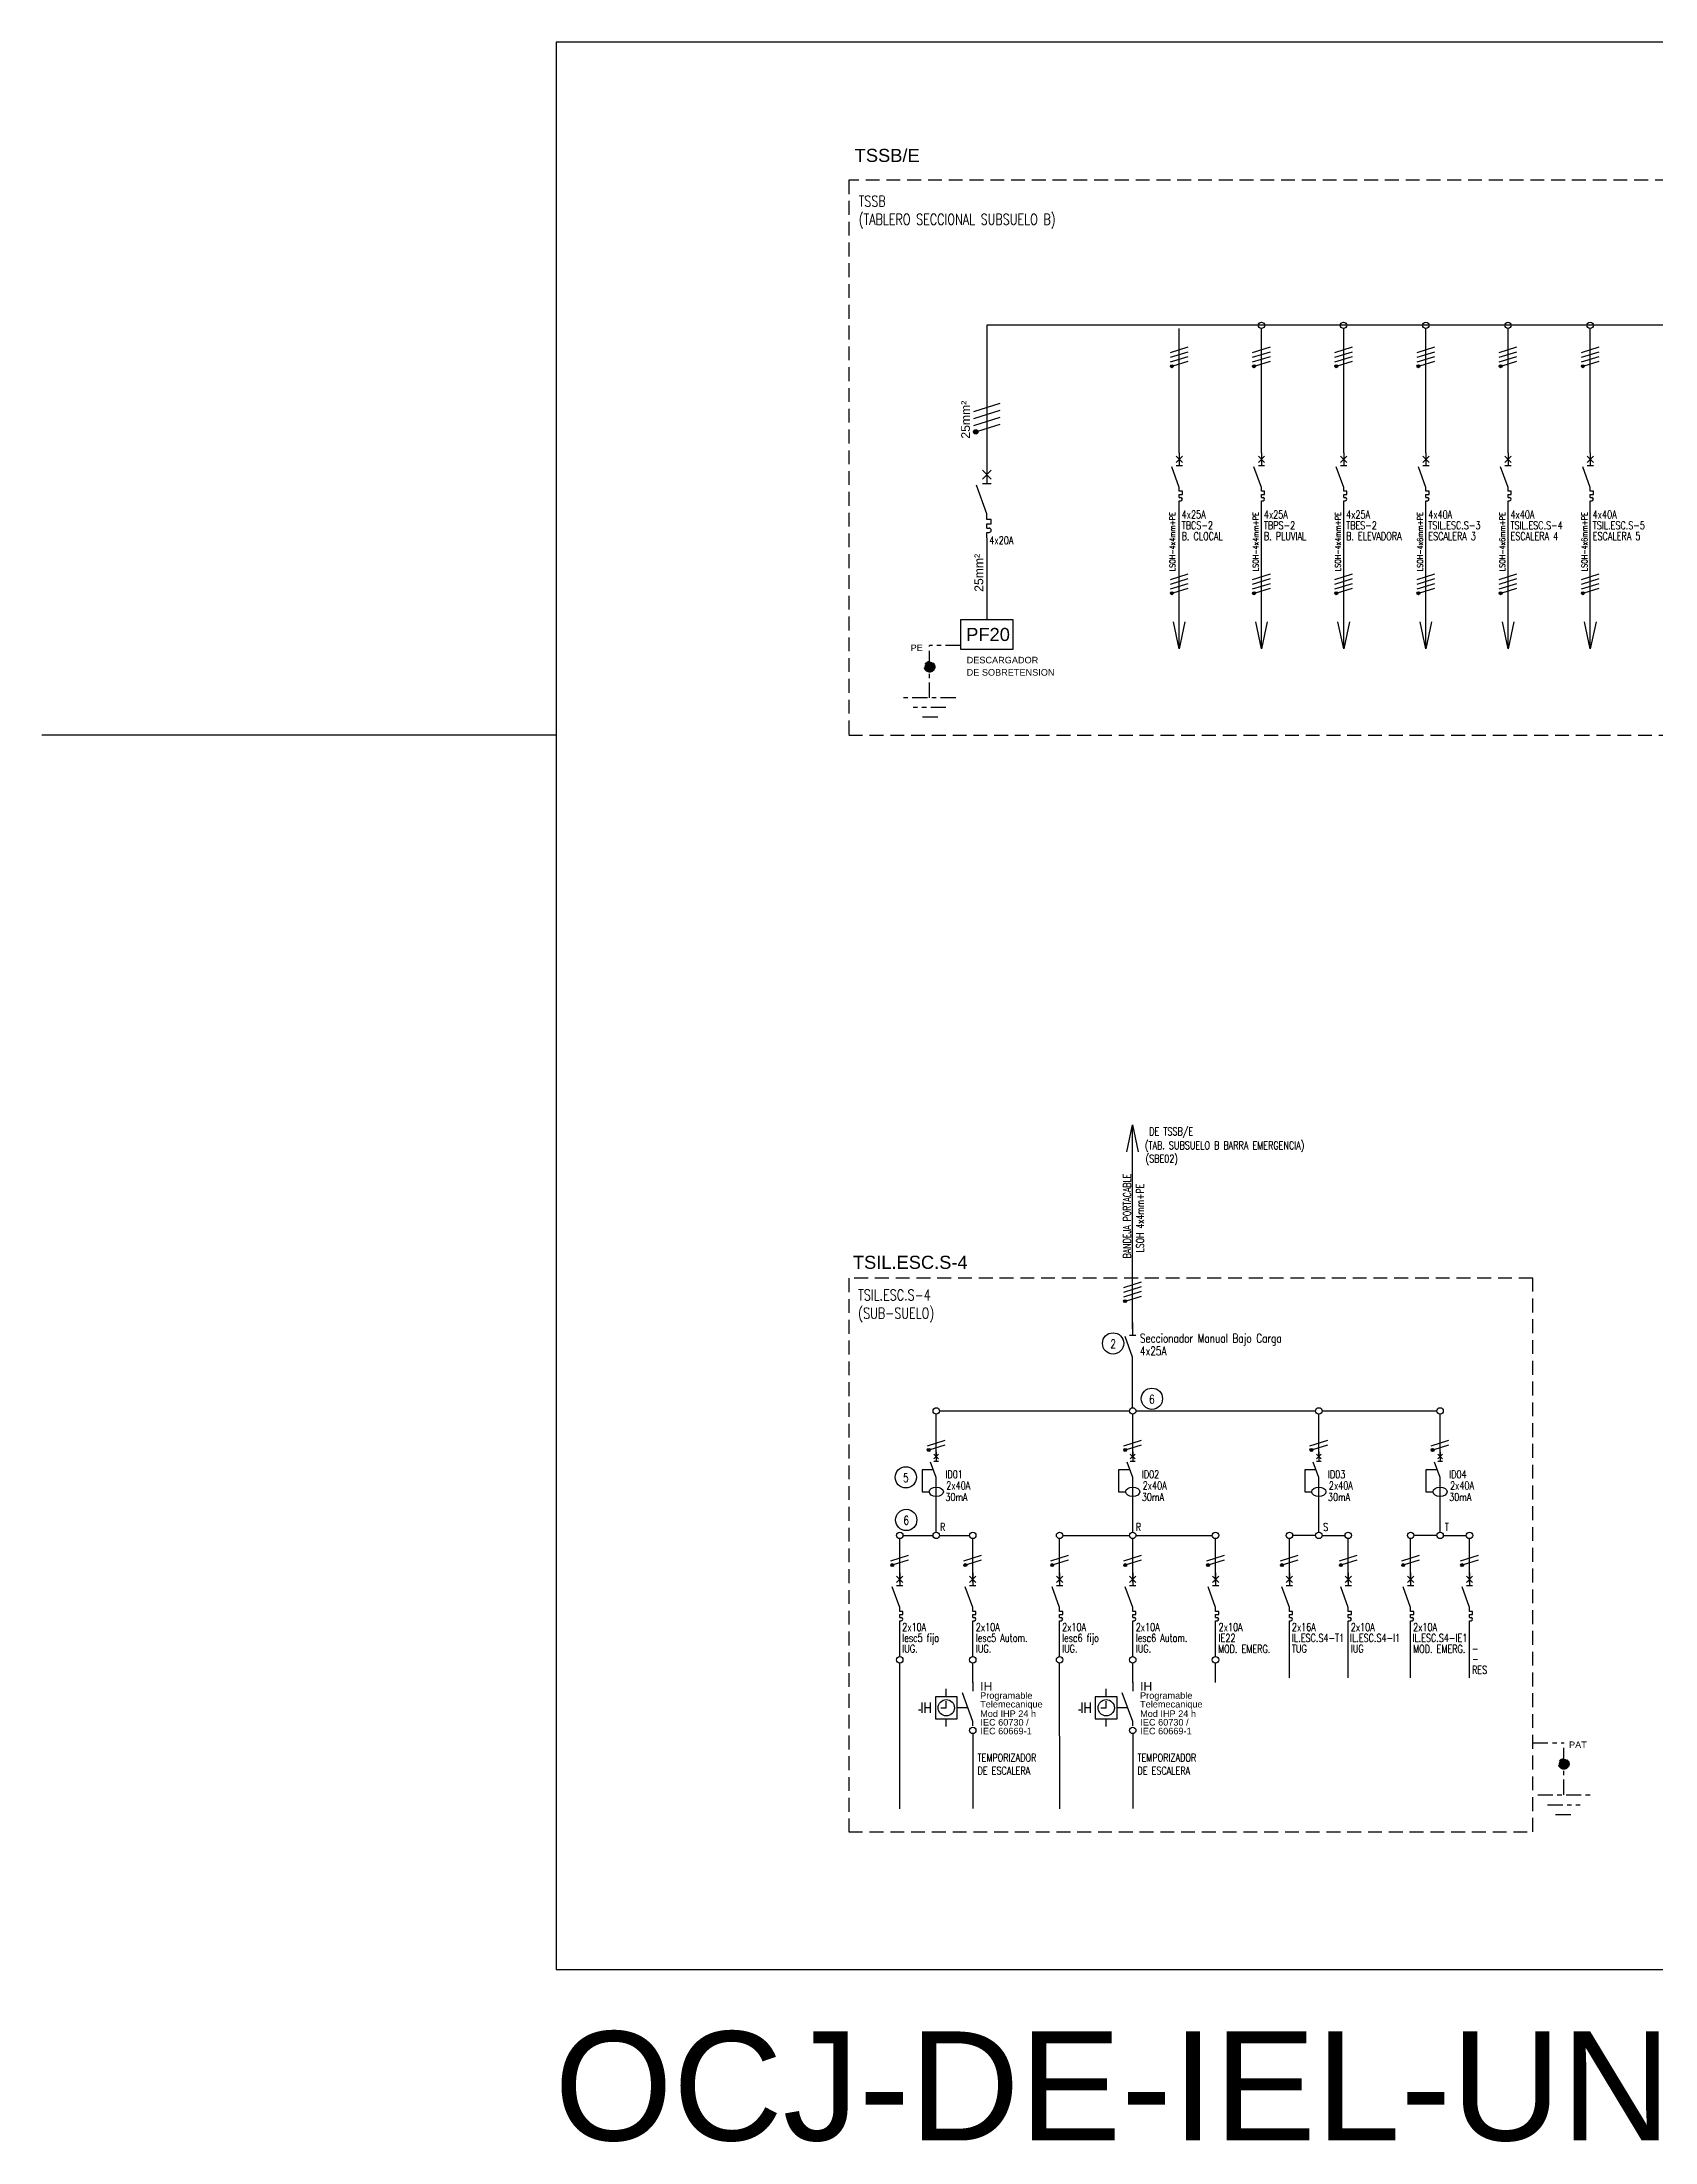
# Model space of a CAD drawing. Extents: x 3521 to 3783, y 1252 to 1654.
# Drawn here: x 3672.2 to 3709.18, y 1303.65 to 1351.78 of the extents above; entities that cross this region are included whole.
import ezdxf
from ezdxf.enums import TextEntityAlignment as Align

# ---------------------------------------------------------------- set-up
doc = ezdxf.new("R2010")
doc.units = 0
doc.linetypes.add('OCJ-ESQUEMAS UNIFILARES-CORREGIDOS IDO-REV.br$0$DASHED', pattern=[19.05, 12.7, -6.35])
doc.linetypes.add('OCJ-ESQUEMAS UNIFILARES-CORREGIDOS IDO-REV.br$0$EJE_5', pattern=[7.1, 5, -1, 0.1, -1])
for name, color, linetype in [('OCJ-ESQUEMAS UNIFILARES-CORREGIDOS IDO-REV.br$0$00-IE', 1, 'Continuous'), ('OCJ-ESQUEMAS UNIFILARES-CORREGIDOS IDO-REV.br$0$00-IE-CABLES', 10, 'Continuous'), ('OCJ-ESQUEMAS UNIFILARES-CORREGIDOS IDO-REV.br$0$01-ELE-APARATOS', 170, 'Continuous'), ('OCJ-ESQUEMAS UNIFILARES-CORREGIDOS IDO-REV.br$0$CABLES', 10, 'Continuous'), ('OCJ-ESQUEMAS UNIFILARES-CORREGIDOS IDO-REV.br$0$ELECTRIC', 4, 'Continuous'), ('OCJ-ESQUEMAS UNIFILARES-CORREGIDOS IDO-REV.br$0$NOMBRE DE PLANOS', 6, 'Continuous'), ('OCJ-ESQUEMAS UNIFILARES-CORREGIDOS IDO-REV.br$0$PAT', 80, 'Continuous'), ('OCJ-ESQUEMAS UNIFILARES-CORREGIDOS IDO-REV.br$0$TEXTO', 7, 'Continuous'), ('OCJ-ESQUEMAS UNIFILARES-CORREGIDOS IDO-REV.br$0$Textos', 4, 'Continuous')]:
    doc.layers.add(name, color=color, linetype=linetype)
doc.styles.add('OCJ-ESQUEMAS UNIFILARES-CORREGIDOS IDO-REV.br$0$ARIAL', font='arial.ttf', dxfattribs={"height": 0.2})
doc.styles.add('OCJ-ESQUEMAS UNIFILARES-CORREGIDOS IDO-REV.br$0$COTAS', font='sanss___.ttf', dxfattribs={"width": 0.7})
doc.styles.add('OCJ-ESQUEMAS UNIFILARES-CORREGIDOS IDO-REV.br$0$Electricidad', font='ROMANS.SHX', dxfattribs={"width": 0.75, "height": 0.175})
doc.styles.add('OCJ-ESQUEMAS UNIFILARES-CORREGIDOS IDO-REV.br$0$Standard', font='arial.ttf')

# ---------------------------------------------------------------- blocks, each defined once
blk = doc.blocks.new('OCJ-ESQUEMAS UNIFILARES-CORREGIDOS IDO-REV.br$0$ITM')
at = {"layer": 'OCJ-ESQUEMAS UNIFILARES-CORREGIDOS IDO-REV.br$0$01-ELE-APARATOS'}
for p, q in [((0, 0.225), (0.05, 0.225)), ((0, 0.125), (0.05, 0.125))]:
    blk.add_line(p, q, dxfattribs=at)
for points in [[(-0.1, 1.55), (0.1, 1.35)], [(-0.1, 1.35), (0.1, 1.55)], [(0, 1.65), (0, 1.25)], [(0, 0.55), (-0.239, 1.208)], [(-0.1, 1.25), (0.1, 1.25)], [(0, 0.425), (0, 0.55)], [(0, 0.325), (0.1, 0.325), (0.1, 0.425), (0, 0.425)], [(0, 0.225), (0, 0.325)], [(0, 0), (0, 0.125)]]:
    blk.add_lwpolyline(points, dxfattribs=at)
blk.add_arc((0.05, 0.175), 0.05, 270, 90, dxfattribs=at)
blk = doc.blocks.new('OCJ-ESQUEMAS UNIFILARES-CORREGIDOS IDO-REV.br$0$Unif-Interruptor-Term')
for p, q in [((0, -1.013), (0.045, -1.013)), ((0, -1.103), (0.045, -1.103))]:
    blk.add_line(p, q)
for points in [[(-0.09, 0.177), (0.09, -0.003)], [(-0.09, -0.003), (0.09, 0.177)], [(0, 0.267), (0, -0.093)], [(0, -0.72), (-0.215, -0.128)], [(-0.09, -0.093), (0.09, -0.093)], [(0, -0.833), (0, -0.72)], [(0, -0.923), (0.09, -0.923), (0.09, -0.833), (0, -0.833)], [(0, -1.013), (0, -0.923)], [(0, -1.215), (0, -1.103)]]:
    blk.add_lwpolyline(points)
blk.add_arc((0.045, -1.058), 0.045, 270, 90)
blk = doc.blocks.new('OCJ-ESQUEMAS UNIFILARES-CORREGIDOS IDO-REV.br$0$Unif-Interruptor-Dif')
for points in [[(-0.068, 0.11), (0.068, -0.025)], [(-0.068, -0.025), (0.068, 0.11)], [(0, 0.177), (0, -0.093)], [(-0.081, -0.343), (-0.405, -0.343), (-0.405, -0.97), (-0.202, -0.97)], [(0, -0.565), (-0.162, -0.121)], [(-0.068, -0.093), (0.068, -0.093)], [(0, -1.308), (0, -0.565)]]:
    blk.add_lwpolyline(points)
blk.add_ellipse((0, -0.97), major_axis=(0.203, 0), ratio=0.670814)
blk = doc.blocks.new('OCJ-ESQUEMAS UNIFILARES-CORREGIDOS IDO-REV.br$0$IH')
at = {"layer": 'OCJ-ESQUEMAS UNIFILARES-CORREGIDOS IDO-REV.br$0$01-ELE-APARATOS'}
for p, q in [((-1.158, 0.297), (-1.158, 0.534)), ((-1.092, 0.297), (-1.092, 0.534)), ((-0.967, 0.297), (-0.967, 0.534)), ((-0.608, 0.665), (-0.608, 0.847)), ((-1.191, 0.357), (-1.242, 0.357)), ((-0.967, 0.415), (-1.092, 0.415)), ((-0.608, -0.017), (-0.608, 0.165)), ((-0.115, 0.415), (-0.358, 0.415))]:
    blk.add_line(p, q, dxfattribs=at)
for points in [[(0, 0.999), (0, 0.799)], [(-0.734, 0.415), (-0.608, 0.415), (-0.608, 0.565)], [(0, 0), (0, 0.099), (-0.239, 0.756)]]:
    blk.add_lwpolyline(points, dxfattribs=at)
blk.add_lwpolyline([(-0.858, 0.165), (-0.358, 0.165), (-0.358, 0.665), (-0.858, 0.665)], close=True, dxfattribs=at)
blk.add_circle((-0.608, 0.415), 0.187, dxfattribs=at)
blk = doc.blocks.new('OCJ-ESQUEMAS UNIFILARES-CORREGIDOS IDO-REV.br$0$A$C7AFF483F')
for points in [[(0, 0.09), (-0.172, 0.564)], [(-0.072, 0.592), (0.072, 0.592)], [(0, 0.88), (0, 0.592)], [(0, 0), (0, 0.09)]]:
    blk.add_lwpolyline(points)

msp = doc.modelspace()

# ---------------------------------------------------------------- hatches: boundary and pattern name
at = {"layer": 'OCJ-ESQUEMAS UNIFILARES-CORREGIDOS IDO-REV.br$0$00-IE-CABLES'}
for points in [[(3698.077, 1344.331, 1), (3698.131, 1344.371, 1)], [(3699.961, 1344.331, 1), (3700.016, 1344.371, 1)], [(3701.846, 1344.331, 1), (3701.901, 1344.371, 1)], [(3703.731, 1344.331, 1), (3703.786, 1344.371, 1)], [(3705.616, 1344.331, 1), (3705.67, 1344.371, 1)], [(3707.501, 1344.331, 1), (3707.555, 1344.371, 1)], [(3698.077, 1339.129, 1), (3698.131, 1339.169, 1)], [(3699.961, 1339.129, 1), (3700.016, 1339.169, 1)], [(3701.846, 1339.129, 1), (3701.901, 1339.169, 1)], [(3703.731, 1339.129, 1), (3703.786, 1339.169, 1)], [(3705.616, 1339.129, 1), (3705.67, 1339.169, 1)], [(3707.501, 1339.129, 1), (3707.555, 1339.169, 1)], [(3697.006, 1322.904, 1), (3697.061, 1322.943, 1)], [(3692.504, 1319.494, 1), (3692.559, 1319.534, 1)], [(3697.008, 1319.494, 1), (3697.063, 1319.534, 1)], [(3701.276, 1319.494, 1), (3701.331, 1319.534, 1)], [(3704.056, 1319.494, 1), (3704.111, 1319.534, 1)], [(3691.667, 1316.856, 1), (3691.722, 1316.896, 1)], [(3693.342, 1316.856, 1), (3693.396, 1316.896, 1)], [(3695.334, 1316.856, 1), (3695.388, 1316.896, 1)], [(3697.008, 1316.856, 1), (3697.063, 1316.896, 1)], [(3698.909, 1316.856, 1), (3698.963, 1316.896, 1)], [(3700.601, 1316.856, 1), (3700.656, 1316.896, 1)], [(3701.951, 1316.856, 1), (3702.006, 1316.896, 1)], [(3703.381, 1316.856, 1), (3703.436, 1316.896, 1)], [(3704.731, 1316.856, 1), (3704.786, 1316.896, 1)]]:
    msp.add_hatch(color=256, dxfattribs=at).paths.add_polyline_path(points)
at = {"layer": 'OCJ-ESQUEMAS UNIFILARES-CORREGIDOS IDO-REV.br$0$CABLES'}
msp.add_hatch(color=256, dxfattribs=at).paths.add_polyline_path([(3693.65, 1342.878, 1), (3693.569, 1342.819, 1)])
at = {"layer": 'OCJ-ESQUEMAS UNIFILARES-CORREGIDOS IDO-REV.br$0$PAT', "linetype": 'OCJ-ESQUEMAS UNIFILARES-CORREGIDOS IDO-REV.br$0$EJE_5', "ltscale": 0.07}
h = msp.add_hatch(color=256, dxfattribs=at)
h.paths.add_polyline_path([(3692.431, 1337.463), (3692.671, 1337.463, 1)])
h.paths.add_polyline_path([(3692.671, 1337.463), (3692.551, 1337.463), (3692.551, 1337.343, 0.414214)])
h.paths.add_polyline_path([(3692.551, 1337.463), (3692.431, 1337.463, 0.414214), (3692.551, 1337.343)])
h = msp.add_hatch(color=256, dxfattribs=at)
h.paths.add_polyline_path([(3707.213, 1312.318), (3706.973, 1312.318, -1)])
h.paths.add_polyline_path([(3706.973, 1312.318), (3707.093, 1312.318), (3707.093, 1312.198, -0.414214)])
h.paths.add_polyline_path([(3707.093, 1312.318), (3707.213, 1312.318, -0.414214), (3707.093, 1312.198)])

# ---------------------------------------------------------------- linework, layer by layer
at = {"layer": 'OCJ-ESQUEMAS UNIFILARES-CORREGIDOS IDO-REV.br$0$00-IE'}
for p, q in [((3693.863, 1345.289), (3693.863, 1342.066)), ((3717.784, 1345.289), (3693.863, 1345.289)), ((3705.738, 1345.289), (3704.001, 1345.289)), ((3709.508, 1345.289), (3707.771, 1345.289)), ((3693.863, 1340.416), (3693.863, 1338.545))]:
    msp.add_line(p, q, dxfattribs=at)
at = {"layer": 'OCJ-ESQUEMAS UNIFILARES-CORREGIDOS IDO-REV.br$0$00-IE-CABLES'}
for p, q in [((3698.275, 1342.365), (3698.275, 1345.215)), ((3700.16, 1342.365), (3700.16, 1345.215)), ((3702.045, 1342.365), (3702.045, 1345.215)), ((3703.93, 1342.365), (3703.93, 1345.215)), ((3705.814, 1342.365), (3705.814, 1345.215)), ((3707.699, 1342.365), (3707.699, 1345.215)), ((3698.275, 1337.876), (3698.275, 1341.179)), ((3700.16, 1337.876), (3700.16, 1341.179)), ((3702.045, 1337.876), (3702.045, 1341.179)), ((3703.93, 1337.876), (3703.93, 1341.179)), ((3705.814, 1337.876), (3705.814, 1341.179)), ((3707.699, 1337.876), (3707.699, 1341.179)), ((3683.985, 1335.895), (3672.198, 1335.895)), ((3697.205, 1322.29), (3697.205, 1326.965)), ((3697.205, 1320.482), (3697.205, 1321.554)), ((3692.703, 1319.332), (3692.703, 1320.334)), ((3692.777, 1320.408), (3697.133, 1320.408)), ((3697.207, 1319.332), (3697.207, 1320.334)), ((3697.281, 1320.408), (3701.401, 1320.408)), ((3701.475, 1319.332), (3701.475, 1320.334)), ((3701.549, 1320.408), (3704.181, 1320.408)), ((3704.255, 1319.332), (3704.255, 1320.334)), ((3692.703, 1317.632), (3692.703, 1318.433)), ((3697.207, 1317.632), (3697.207, 1318.433)), ((3701.475, 1317.632), (3701.475, 1318.433)), ((3704.255, 1317.632), (3704.255, 1318.433)), ((3691.866, 1316.482), (3691.866, 1317.483)), ((3691.94, 1317.557), (3692.629, 1317.557)), ((3692.777, 1317.557), (3693.466, 1317.557)), ((3693.54, 1316.482), (3693.54, 1317.483)), ((3695.532, 1316.482), (3695.532, 1317.483)), ((3695.606, 1317.557), (3697.133, 1317.557)), ((3697.207, 1316.482), (3697.207, 1317.483)), ((3697.281, 1317.557), (3699.033, 1317.557)), ((3699.107, 1316.482), (3699.107, 1317.483)), ((3700.8, 1316.482), (3700.8, 1317.483)), ((3701.401, 1317.557), (3700.874, 1317.557)), ((3701.549, 1317.557), (3702.076, 1317.557)), ((3702.15, 1316.482), (3702.15, 1317.483)), ((3703.58, 1316.482), (3703.58, 1317.483)), ((3704.181, 1317.557), (3703.654, 1317.557)), ((3704.329, 1317.557), (3704.856, 1317.557)), ((3704.93, 1316.482), (3704.93, 1317.483)), ((3691.866, 1314.781), (3691.866, 1315.583)), ((3693.54, 1314.781), (3693.54, 1315.583)), ((3695.532, 1314.781), (3695.532, 1315.583)), ((3697.207, 1314.781), (3697.207, 1315.583)), ((3699.107, 1314.781), (3699.107, 1315.583)), ((3700.8, 1314.295), (3700.8, 1315.583)), ((3702.15, 1314.295), (3702.15, 1315.583)), ((3703.58, 1314.295), (3703.58, 1315.583)), ((3704.93, 1314.295), (3704.93, 1315.583)), ((3691.867, 1311.286), (3691.866, 1314.629)), ((3693.541, 1314.188), (3693.54, 1314.629)), ((3695.533, 1311.286), (3695.532, 1314.629)), ((3697.208, 1314.188), (3697.207, 1314.629)), ((3699.108, 1314.188), (3699.107, 1314.629)), ((3693.54, 1313.014), (3693.54, 1311.296)), ((3697.207, 1313.014), (3697.207, 1311.296))]:
    msp.add_line(p, q, dxfattribs=at)
for points in [[(3698.072, 1344.665), (3698.479, 1344.793)], [(3699.957, 1344.665), (3700.364, 1344.793)], [(3701.841, 1344.665), (3702.248, 1344.793)], [(3703.726, 1344.665), (3704.133, 1344.793)], [(3705.611, 1344.665), (3706.018, 1344.793)], [(3707.496, 1344.665), (3707.903, 1344.793)], [(3698.072, 1344.557), (3698.479, 1344.685)], [(3698.072, 1344.449), (3698.479, 1344.577)], [(3698.136, 1344.361), (3698.479, 1344.469)], [(3699.957, 1344.557), (3700.364, 1344.685)], [(3699.957, 1344.449), (3700.364, 1344.577)], [(3700.021, 1344.361), (3700.364, 1344.469)], [(3701.841, 1344.557), (3702.248, 1344.685)], [(3701.841, 1344.449), (3702.248, 1344.577)], [(3701.906, 1344.361), (3702.248, 1344.469)], [(3703.726, 1344.557), (3704.133, 1344.685)], [(3703.726, 1344.449), (3704.133, 1344.577)], [(3703.79, 1344.361), (3704.133, 1344.469)], [(3705.611, 1344.557), (3706.018, 1344.685)], [(3705.611, 1344.449), (3706.018, 1344.577)], [(3705.675, 1344.361), (3706.018, 1344.469)], [(3707.496, 1344.557), (3707.903, 1344.685)], [(3707.496, 1344.449), (3707.903, 1344.577)], [(3707.56, 1344.361), (3707.903, 1344.469)], [(3698.072, 1339.463), (3698.479, 1339.591)], [(3698.072, 1339.355), (3698.479, 1339.483)], [(3699.957, 1339.463), (3700.364, 1339.591)], [(3699.957, 1339.355), (3700.364, 1339.483)], [(3701.841, 1339.463), (3702.248, 1339.591)], [(3701.841, 1339.355), (3702.248, 1339.483)], [(3703.726, 1339.463), (3704.133, 1339.591)], [(3703.726, 1339.355), (3704.133, 1339.483)], [(3705.611, 1339.463), (3706.018, 1339.591)], [(3705.611, 1339.355), (3706.018, 1339.483)], [(3707.496, 1339.463), (3707.903, 1339.591)], [(3707.496, 1339.355), (3707.903, 1339.483)], [(3698.072, 1339.247), (3698.479, 1339.375)], [(3698.136, 1339.159), (3698.479, 1339.267)], [(3699.957, 1339.247), (3700.364, 1339.375)], [(3700.021, 1339.159), (3700.364, 1339.267)], [(3701.841, 1339.247), (3702.248, 1339.375)], [(3701.906, 1339.159), (3702.248, 1339.267)], [(3703.726, 1339.247), (3704.133, 1339.375)], [(3703.79, 1339.159), (3704.133, 1339.267)], [(3705.611, 1339.247), (3706.018, 1339.375)], [(3705.675, 1339.159), (3706.018, 1339.267)], [(3707.496, 1339.247), (3707.903, 1339.375)], [(3707.56, 1339.159), (3707.903, 1339.267)], [(3698.406, 1338.494), (3698.275, 1337.876), (3698.144, 1338.494)], [(3700.291, 1338.494), (3700.16, 1337.876), (3700.029, 1338.494)], [(3702.176, 1338.494), (3702.045, 1337.876), (3701.914, 1338.494)], [(3704.06, 1338.494), (3703.93, 1337.876), (3703.799, 1338.494)], [(3705.945, 1338.494), (3705.814, 1337.876), (3705.684, 1338.494)], [(3707.83, 1338.494), (3707.699, 1337.876), (3707.568, 1338.494)], [(3697.074, 1326.347), (3697.205, 1326.965), (3697.336, 1326.347)], [(3697.001, 1323.237), (3697.408, 1323.366)], [(3697.001, 1323.129), (3697.408, 1323.258)], [(3697.001, 1323.021), (3697.408, 1323.15)], [(3697.066, 1322.934), (3697.408, 1323.042)], [(3692.499, 1319.612), (3692.906, 1319.741)], [(3697.003, 1319.612), (3697.41, 1319.741)], [(3701.272, 1319.612), (3701.679, 1319.741)], [(3704.051, 1319.612), (3704.458, 1319.741)], [(3692.564, 1319.524), (3692.906, 1319.633)], [(3697.068, 1319.524), (3697.41, 1319.633)], [(3701.336, 1319.524), (3701.679, 1319.633)], [(3704.116, 1319.524), (3704.458, 1319.633)], [(3691.662, 1316.974), (3692.069, 1317.103)], [(3691.726, 1316.886), (3692.069, 1316.995)], [(3693.337, 1316.974), (3693.744, 1317.103)], [(3693.401, 1316.886), (3693.744, 1316.995)], [(3695.329, 1316.974), (3695.736, 1317.103)], [(3695.393, 1316.886), (3695.736, 1316.995)], [(3697.003, 1316.974), (3697.41, 1317.103)], [(3697.068, 1316.886), (3697.41, 1316.995)], [(3698.904, 1316.974), (3699.311, 1317.103)], [(3698.968, 1316.886), (3699.311, 1316.995)], [(3700.597, 1316.974), (3701.004, 1317.103)], [(3700.661, 1316.886), (3701.004, 1316.995)], [(3701.947, 1316.974), (3702.354, 1317.103)], [(3702.011, 1316.886), (3702.354, 1316.995)], [(3703.376, 1316.974), (3703.783, 1317.103)], [(3703.441, 1316.886), (3703.783, 1316.995)], [(3704.726, 1316.974), (3705.133, 1317.103)], [(3704.791, 1316.886), (3705.133, 1316.995)]]:
    msp.add_lwpolyline(points, dxfattribs=at)
at = {"layer": 'OCJ-ESQUEMAS UNIFILARES-CORREGIDOS IDO-REV.br$0$00-IE-CABLES', "color": 3}
msp.add_lwpolyline([(3693.265, 1338.545), (3694.462, 1338.545), (3694.462, 1337.863), (3693.265, 1337.863)], close=True, dxfattribs=at)
at = {"layer": 'OCJ-ESQUEMAS UNIFILARES-CORREGIDOS IDO-REV.br$0$00-IE-CABLES'}
for centre, radius in [((3700.158, 1345.289), 0.0741), ((3702.043, 1345.289), 0.0741), ((3703.927, 1345.289), 0.0741), ((3705.812, 1345.289), 0.0741), ((3707.697, 1345.289), 0.0741), ((3698.104, 1344.351), 0.0338), ((3699.989, 1344.351), 0.0338), ((3701.874, 1344.351), 0.0338), ((3703.758, 1344.351), 0.0338), ((3705.643, 1344.351), 0.0338), ((3707.528, 1344.351), 0.0338), ((3698.104, 1339.149), 0.0338), ((3699.989, 1339.149), 0.0338), ((3701.874, 1339.149), 0.0338), ((3703.758, 1339.149), 0.0338), ((3705.643, 1339.149), 0.0338), ((3707.528, 1339.149), 0.0338), ((3697.033, 1322.924), 0.0338), ((3692.703, 1320.408), 0.0741), ((3697.207, 1320.408), 0.0741), ((3701.475, 1320.408), 0.0741), ((3704.255, 1320.408), 0.0741), ((3692.532, 1319.514), 0.0338), ((3697.036, 1319.514), 0.0338), ((3701.304, 1319.514), 0.0338), ((3704.084, 1319.514), 0.0338), ((3691.866, 1317.557), 0.0741), ((3691.866, 1317.557), 0.0741), ((3692.703, 1317.557), 0.0741), ((3693.54, 1317.557), 0.0741), ((3695.532, 1317.557), 0.0741), ((3695.532, 1317.557), 0.0741), ((3697.207, 1317.557), 0.0741), ((3699.107, 1317.557), 0.0741), ((3700.8, 1317.557), 0.0741), ((3701.475, 1317.557), 0.0741), ((3702.15, 1317.557), 0.0741), ((3703.58, 1317.557), 0.0741), ((3704.255, 1317.557), 0.0741), ((3704.255, 1317.557), 0.0741), ((3704.93, 1317.557), 0.0741), ((3691.694, 1316.876), 0.0338), ((3693.369, 1316.876), 0.0338), ((3695.361, 1316.876), 0.0338), ((3697.036, 1316.876), 0.0338), ((3698.936, 1316.876), 0.0338), ((3700.629, 1316.876), 0.0338), ((3701.979, 1316.876), 0.0338), ((3703.409, 1316.876), 0.0338), ((3704.759, 1316.876), 0.0338), ((3691.866, 1314.704), 0.0741), ((3693.54, 1314.704), 0.0741), ((3695.532, 1314.704), 0.0741), ((3697.207, 1314.704), 0.0741), ((3699.107, 1314.704), 0.0741), ((3693.54, 1313.088), 0.0741), ((3697.207, 1313.088), 0.0741)]:
    msp.add_circle(centre, radius, dxfattribs=at)
at = {"layer": 'OCJ-ESQUEMAS UNIFILARES-CORREGIDOS IDO-REV.br$0$CABLES'}
for points in [[(3693.562, 1343.313), (3694.165, 1343.504)], [(3693.562, 1343.153), (3694.165, 1343.344)], [(3693.562, 1342.993), (3694.165, 1343.184)], [(3693.657, 1342.863), (3694.165, 1343.024)]]:
    msp.add_lwpolyline(points, dxfattribs=at)
msp.add_circle((3693.609, 1342.848), 0.05, dxfattribs=at)
at = {"layer": 'OCJ-ESQUEMAS UNIFILARES-CORREGIDOS IDO-REV.br$0$ELECTRIC', "linetype": 'OCJ-ESQUEMAS UNIFILARES-CORREGIDOS IDO-REV.br$0$DASHED', "ltscale": 0.025}
for points in [[(3690.698, 1335.895), (3739.028, 1335.895), (3739.028, 1348.615), (3690.698, 1348.615)], [(3690.698, 1310.762), (3706.379, 1310.762), (3706.379, 1323.448), (3690.698, 1323.448)]]:
    msp.add_lwpolyline(points, close=True, dxfattribs=at)
at = {"layer": 'OCJ-ESQUEMAS UNIFILARES-CORREGIDOS IDO-REV.br$0$NOMBRE DE PLANOS'}
msp.add_lwpolyline([(3683.985, 1307.605), (3746.207, 1307.605), (3746.207, 1351.782), (3683.985, 1351.782)], close=True, dxfattribs=at)
at = {"layer": 'OCJ-ESQUEMAS UNIFILARES-CORREGIDOS IDO-REV.br$0$PAT', "linetype": 'OCJ-ESQUEMAS UNIFILARES-CORREGIDOS IDO-REV.br$0$EJE_5', "ltscale": 0.07}
for p, q in [((3693.265, 1337.95), (3692.551, 1337.95)), ((3692.551, 1337.48), (3692.551, 1337.95)), ((3692.551, 1336.755), (3692.551, 1337.463)), ((3693.151, 1336.755), (3691.951, 1336.755)), ((3692.926, 1336.53), (3692.176, 1336.53)), ((3692.738, 1336.305), (3692.363, 1336.305)), ((3706.379, 1312.805), (3707.093, 1312.805)), ((3707.093, 1312.334), (3707.093, 1312.805)), ((3707.093, 1311.609), (3707.093, 1312.318)), ((3706.493, 1311.609), (3707.693, 1311.609)), ((3706.718, 1311.384), (3707.468, 1311.384)), ((3706.905, 1311.159), (3707.28, 1311.159))]:
    msp.add_line(p, q, dxfattribs=at)
for centre in [(3692.551, 1337.463), (3692.551, 1337.463), (3707.093, 1312.318), (3707.093, 1312.318)]:
    msp.add_circle(centre, 0.12, dxfattribs=at)
at = {"layer": 'OCJ-ESQUEMAS UNIFILARES-CORREGIDOS IDO-REV.br$0$TEXTO'}
for centre in [(3696.758, 1321.955), (3697.647, 1320.687), (3692.005, 1318.887), (3692.014, 1317.911)]:
    msp.add_circle(centre, 0.244, dxfattribs=at)

# ---------------------------------------------------------------- block references
at = {"layer": 'OCJ-ESQUEMAS UNIFILARES-CORREGIDOS IDO-REV.br$0$01-ELE-APARATOS', "xscale": 0.7999999999999546, "yscale": 0.7999999999999546, "zscale": 0.7999999999999546}
for name, p in [('OCJ-ESQUEMAS UNIFILARES-CORREGIDOS IDO-REV.br$0$Unif-Interruptor-Term', (3698.275, 1342.151)), ('OCJ-ESQUEMAS UNIFILARES-CORREGIDOS IDO-REV.br$0$Unif-Interruptor-Term', (3700.16, 1342.151)), ('OCJ-ESQUEMAS UNIFILARES-CORREGIDOS IDO-REV.br$0$Unif-Interruptor-Term', (3702.045, 1342.151)), ('OCJ-ESQUEMAS UNIFILARES-CORREGIDOS IDO-REV.br$0$Unif-Interruptor-Term', (3703.93, 1342.151)), ('OCJ-ESQUEMAS UNIFILARES-CORREGIDOS IDO-REV.br$0$Unif-Interruptor-Term', (3705.814, 1342.151)), ('OCJ-ESQUEMAS UNIFILARES-CORREGIDOS IDO-REV.br$0$Unif-Interruptor-Term', (3707.699, 1342.151)), ('OCJ-ESQUEMAS UNIFILARES-CORREGIDOS IDO-REV.br$0$Unif-Interruptor-Dif', (3692.703, 1319.332)), ('OCJ-ESQUEMAS UNIFILARES-CORREGIDOS IDO-REV.br$0$Unif-Interruptor-Dif', (3697.207, 1319.332)), ('OCJ-ESQUEMAS UNIFILARES-CORREGIDOS IDO-REV.br$0$Unif-Interruptor-Dif', (3701.475, 1319.332)), ('OCJ-ESQUEMAS UNIFILARES-CORREGIDOS IDO-REV.br$0$Unif-Interruptor-Dif', (3704.255, 1319.332)), ('OCJ-ESQUEMAS UNIFILARES-CORREGIDOS IDO-REV.br$0$Unif-Interruptor-Term', (3691.866, 1316.482)), ('OCJ-ESQUEMAS UNIFILARES-CORREGIDOS IDO-REV.br$0$Unif-Interruptor-Term', (3693.54, 1316.482)), ('OCJ-ESQUEMAS UNIFILARES-CORREGIDOS IDO-REV.br$0$Unif-Interruptor-Term', (3695.532, 1316.482)), ('OCJ-ESQUEMAS UNIFILARES-CORREGIDOS IDO-REV.br$0$Unif-Interruptor-Term', (3697.207, 1316.482)), ('OCJ-ESQUEMAS UNIFILARES-CORREGIDOS IDO-REV.br$0$Unif-Interruptor-Term', (3699.107, 1316.482)), ('OCJ-ESQUEMAS UNIFILARES-CORREGIDOS IDO-REV.br$0$Unif-Interruptor-Term', (3700.8, 1316.482)), ('OCJ-ESQUEMAS UNIFILARES-CORREGIDOS IDO-REV.br$0$Unif-Interruptor-Term', (3702.15, 1316.482)), ('OCJ-ESQUEMAS UNIFILARES-CORREGIDOS IDO-REV.br$0$Unif-Interruptor-Term', (3703.58, 1316.482)), ('OCJ-ESQUEMAS UNIFILARES-CORREGIDOS IDO-REV.br$0$Unif-Interruptor-Term', (3704.93, 1316.482))]:
    msp.add_blockref(name, p, dxfattribs=at)
at = {"layer": 'OCJ-ESQUEMAS UNIFILARES-CORREGIDOS IDO-REV.br$0$01-ELE-APARATOS'}
for name, p in [('OCJ-ESQUEMAS UNIFILARES-CORREGIDOS IDO-REV.br$0$ITM', (3693.863, 1340.416)), ('OCJ-ESQUEMAS UNIFILARES-CORREGIDOS IDO-REV.br$0$A$C7AFF483F', (3697.205, 1321.554)), ('OCJ-ESQUEMAS UNIFILARES-CORREGIDOS IDO-REV.br$0$IH', (3693.541, 1313.19)), ('OCJ-ESQUEMAS UNIFILARES-CORREGIDOS IDO-REV.br$0$IH', (3697.208, 1313.19))]:
    msp.add_blockref(name, p, dxfattribs=at)

# ---------------------------------------------------------------- texts
at = {"layer": 'OCJ-ESQUEMAS UNIFILARES-CORREGIDOS IDO-REV.br$0$NOMBRE DE PLANOS', "insert": (3683.945, 1306.189), "char_height": 2.5, "attachment_point": 1, "style": 'OCJ-ESQUEMAS UNIFILARES-CORREGIDOS IDO-REV.br$0$Standard'}
msp.add_mtext_dynamic_manual_height_columns('OCJ-DE-IEL-UNI-000-006', width=92.70233, gutter_width=12.5, heights=[0], dxfattribs=at)
at = {"layer": 'OCJ-ESQUEMAS UNIFILARES-CORREGIDOS IDO-REV.br$0$TEXTO', "style": 'OCJ-ESQUEMAS UNIFILARES-CORREGIDOS IDO-REV.br$0$ARIAL'}
for s, height, p in [('TSSB/E', 0.3, (3690.833, 1349.033)), ('PE', 0.15, (3692.115, 1337.823)), ('DESCARGADOR ', 0.15, (3693.4, 1337.542)), ('DE SOBRETENSION', 0.15, (3693.4, 1337.26)), ('TSIL.ESC.S-4', 0.3, (3690.791, 1323.665)), ('Programable', 0.15, (3693.709, 1313.811)), ('IH', 0.2, (3693.709, 1313.994)), ('Programable', 0.15, (3697.376, 1313.811)), ('IH', 0.2, (3697.376, 1313.994)), ('Telemecanique', 0.15, (3693.71, 1313.612)), ('Mod IHP 24 h', 0.15, (3693.71, 1313.395)), ('Telemecanique', 0.15, (3697.377, 1313.612)), ('Mod IHP 24 h', 0.15, (3697.377, 1313.395)), ('IEC 60730 /', 0.15, (3693.715, 1313.198)), ('IEC 60669-1', 0.15, (3693.715, 1312.997)), ('IEC 60730 /', 0.15, (3697.382, 1313.198)), ('IEC 60669-1', 0.15, (3697.382, 1312.997)), ('PAT', 0.15, (3707.211, 1312.683))]:
    msp.add_text(s, height=height, dxfattribs=at).set_placement(p)
at = {"layer": 'OCJ-ESQUEMAS UNIFILARES-CORREGIDOS IDO-REV.br$0$TEXTO', "style": 'OCJ-ESQUEMAS UNIFILARES-CORREGIDOS IDO-REV.br$0$Electricidad', "width": 0.75}
for s, height, p in [('TSSB', 0.25, (3690.924, 1348.009)), ('(TABLERO SECCIONAL SUBSUELO B)', 0.25, (3690.924, 1347.592)), ('4x25A', 0.18, (3698.33, 1340.863)), ('4x25A', 0.18, (3700.215, 1340.863)), ('4x25A', 0.18, (3702.1, 1340.863)), ('4x40A', 0.18, (3703.984, 1340.863)), ('4x40A', 0.18, (3705.869, 1340.863)), ('4x40A', 0.18, (3707.754, 1340.863)), ('4x20A', 0.18, (3693.92, 1340.272)), ('TBCS-2', 0.18, (3698.33, 1340.615)), ('B. CLOCAL', 0.18, (3698.33, 1340.367)), ('TBPS-2', 0.18, (3700.215, 1340.615)), ('B. PLUVIAL', 0.18, (3700.215, 1340.367)), ('TBES-2', 0.18, (3702.1, 1340.615)), ('B. ELEVADORA', 0.18, (3702.1, 1340.367)), ('TSIL.ESC.S-3', 0.18, (3703.984, 1340.615)), ('ESCALERA 3', 0.18, (3703.984, 1340.367)), ('TSIL.ESC.S-4', 0.18, (3705.869, 1340.615)), ('ESCALERA 4', 0.18, (3705.869, 1340.367)), ('TSIL.ESC.S-5', 0.18, (3707.754, 1340.615)), ('ESCALERA 5', 0.18, (3707.754, 1340.367)), ('DE TSSB/E', 0.18, (3697.586, 1326.724)), ('(TAB. SUBSUELO B BARRA EMERGENCIA)', 0.18, (3697.487, 1326.404)), ('(SBE02)', 0.18, (3697.503, 1326.099)), ('TSIL.ESC.S-4', 0.25, (3690.913, 1322.94)), ('(SUB-SUELO)', 0.25, (3690.913, 1322.524)), ('Seccionador Manual Bajo Carga', 0.2, (3697.372, 1321.974)), ('2', 0.2, (3696.694, 1321.845)), ('4x25A', 0.2, (3697.372, 1321.683)), ('6', 0.2, (3697.583, 1320.577)), ('5', 0.2, (3691.941, 1318.777)), ('ID01', 0.18, (3692.912, 1318.866)), ('2x40A', 0.18, (3692.933, 1318.609)), ('ID02', 0.18, (3697.416, 1318.866)), ('2x40A', 0.18, (3697.436, 1318.609)), ('ID03', 0.18, (3701.684, 1318.866)), ('2x40A', 0.18, (3701.705, 1318.609)), ('ID04', 0.18, (3704.464, 1318.866)), ('2x40A', 0.18, (3704.484, 1318.609)), ('30mA', 0.18, (3692.912, 1318.345)), ('30mA', 0.18, (3697.416, 1318.345)), ('30mA', 0.18, (3701.684, 1318.345)), ('30mA', 0.18, (3704.464, 1318.345)), ('6', 0.2, (3691.95, 1317.801)), ('R', 0.18, (3692.789, 1317.66)), ('R', 0.18, (3697.277, 1317.66)), ('S', 0.18, (3701.573, 1317.66)), ('T', 0.18, (3704.363, 1317.66)), ('2x10A', 0.18, (3691.923, 1315.365)), ('2x10A', 0.18, (3693.61, 1315.365)), ('2x10A', 0.18, (3695.589, 1315.365)), ('2x10A', 0.18, (3697.277, 1315.365)), ('2x10A', 0.18, (3699.177, 1315.365)), ('2x16A', 0.18, (3700.857, 1315.365)), ('2x10A', 0.18, (3702.207, 1315.365)), ('2x10A', 0.18, (3703.637, 1315.365)), ('Iesc5 fijo', 0.18, (3691.923, 1315.117)), ('IUG.', 0.18, (3691.923, 1314.869)), ('Iesc5 Autom.', 0.18, (3693.61, 1315.117)), ('IUG.', 0.18, (3693.61, 1314.869)), ('Iesc6 fijo', 0.18, (3695.589, 1315.117)), ('IUG.', 0.18, (3695.589, 1314.869)), ('Iesc6 Autom.', 0.18, (3697.277, 1315.117)), ('IUG.', 0.18, (3697.277, 1314.869)), ('MOD. EMERG.', 0.18, (3699.164, 1314.865)), ('IE22', 0.18, (3699.177, 1315.117)), ('TUG', 0.18, (3700.857, 1314.869)), ('IL.ESC.S4-T1 ', 0.18, (3700.857, 1315.117)), ('IL.ESC.S4-I1 ', 0.18, (3702.189, 1315.117)), ('IUG', 0.18, (3702.207, 1314.869)), ('IL.ESC.S4-IE1 ', 0.18, (3703.619, 1315.117)), ('MOD. EMERG.', 0.18, (3703.637, 1314.865)), ('-', 0.18, (3704.983, 1314.874)), ('-', 0.18, (3704.987, 1314.631)), ('RES', 0.18, (3704.987, 1314.385))]:
    msp.add_text(s, height=height, dxfattribs=at).set_placement(p)
at = {"layer": 'OCJ-ESQUEMAS UNIFILARES-CORREGIDOS IDO-REV.br$0$TEXTO', "style": 'OCJ-ESQUEMAS UNIFILARES-CORREGIDOS IDO-REV.br$0$ARIAL'}
for p in [(3693.475, 1343.126), (3693.779, 1339.616)]:
    msp.add_text('25mm²', height=0.2, rotation=90, dxfattribs=at).set_placement(p, align=Align.CENTER)
at = {"layer": 'OCJ-ESQUEMAS UNIFILARES-CORREGIDOS IDO-REV.br$0$TEXTO', "style": 'OCJ-ESQUEMAS UNIFILARES-CORREGIDOS IDO-REV.br$0$Electricidad', "width": 0.75}
for s, height, p in [('LSOH-4x4mm+PE', 0.13125, (3698.184, 1340.331)), ('LSOH-4x4mm+PE', 0.13125, (3700.093, 1340.331)), ('LSOH-4x4mm+PE', 0.13125, (3701.978, 1340.331)), ('LSOH-4x6mm+PE', 0.13125, (3703.863, 1340.331)), ('LSOH-4x6mm+PE', 0.13125, (3705.748, 1340.331)), ('LSOH-4x6mm+PE', 0.13125, (3707.632, 1340.331)), ('BANDEJA PORTACABLE', 0.175, (3697.167, 1324.875)), ('LSOH 4x4mm+PE', 0.175, (3697.465, 1324.828))]:
    msp.add_text(s, height=height, rotation=90, dxfattribs=at).set_placement(p, align=Align.CENTER)
at = {"layer": 'OCJ-ESQUEMAS UNIFILARES-CORREGIDOS IDO-REV.br$0$TEXTO', "char_height": 0.18, "attachment_point": 1, "style": 'OCJ-ESQUEMAS UNIFILARES-CORREGIDOS IDO-REV.br$0$Electricidad'}
for insert in [(3693.649, 1312.553), (3697.316, 1312.553)]:
    msp.add_mtext_dynamic_manual_height_columns('TEMPORIZADOR DE ESCALERA', width=1.75067, gutter_width=12.5, heights=[0], dxfattribs=dict(at, insert=insert))
at = {"layer": 'OCJ-ESQUEMAS UNIFILARES-CORREGIDOS IDO-REV.br$0$Textos', "style": 'OCJ-ESQUEMAS UNIFILARES-CORREGIDOS IDO-REV.br$0$COTAS'}
msp.add_text('PF20', height=0.3, dxfattribs=at).set_placement((3693.39, 1338.054))

doc.saveas('drawing.dxf')
